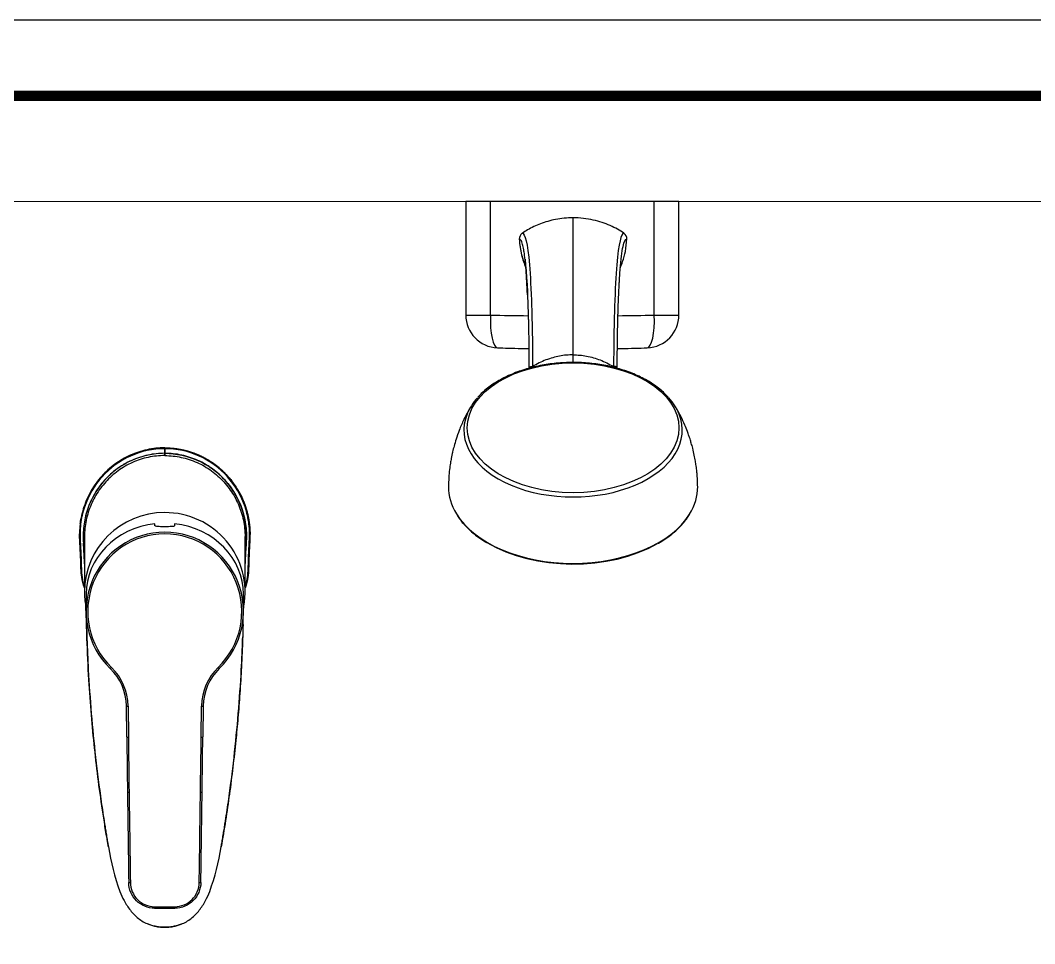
# Model space of a CAD drawing. Extents: x 0 to 1354, y 0 to 992.
# Drawn here: x 309.4 to 618.7, y 710.6 to 992.2 of the extents above; entities that cross this region are included whole.
import ezdxf

# ---------------------------------------------------------------- set-up
doc = ezdxf.new("R2010")
doc.units = 0
doc.header["$LTSCALE"] = 10
doc.header["$MEASUREMENT"] = 0
doc.linetypes.add('CENTER', pattern=[2, 1.25, -0.25, 0.25, -0.25])
doc.layers.get('0').update_dxf_attribs({"linetype": 'CONTINUOUS'})
doc.layers.add('1', color=7, linetype='CONTINUOUS')
doc.layers.add('5', color=5, linetype='CENTER')
doc.layers.add('치수선', color=7, linetype='CONTINUOUS', lineweight=20)

msp = doc.modelspace()

# ---------------------------------------------------------------- linework, layer by layer
at = {"ltscale": 0.5}
msp.add_lwpolyline([(0, 0), (1354.08, 0), (1354.08, 992.16), (0, 992.16)], close=True, dxfattribs=at)
at = {"color": 5, "linetype": 'ByBlock', "lineweight": 200, "const_width": 3.12}
msp.add_lwpolyline([(21.77, 42.48), (1332.17, 42.48), (1332.17, 969.12), (21.77, 969.12)], close=True, dxfattribs=at)
at = {"color": 7, "ltscale": 0.5}
for centre, start, end in [((410.12, 751.85), 189.0105, 199.7521), ((296.77, 751.85), 340.2479, 350.9895)]:
    msp.add_arc(centre, 74.79, start, end, dxfattribs=at)
at = {"layer": '1', "color": 7, "linetype": 'Continuous'}
for p, q in [((445.24, 936.96), (445.24, 902.31)), ((452.74, 936.96), (445.24, 936.96)), ((452.74, 902.31), (452.74, 936.96)), ((502.74, 936.96), (452.74, 936.96)), ((502.74, 902.31), (502.74, 936.96)), ((510.24, 936.96), (502.74, 936.96)), ((510.24, 902.31), (510.24, 936.96)), ((445.24, 902.31), (452.74, 902.31)), ((502.74, 902.31), (510.24, 902.31)), ((353.44, 860.14), (353.44, 859.45)), ((350.44, 838.09), (350.44, 838.68)), ((356.44, 838.68), (356.44, 838.09)), ((328.94, 834.56), (328.94, 817.95)), ((377.94, 817.95), (377.94, 834.56)), ((329.44, 817.16), (329.44, 811.96)), ((377.44, 811.96), (377.44, 817.16)), ((341.85, 773.66), (341.74, 783.11)), ((342.24, 783.09), (342.35, 773.64)), ((364.54, 773.64), (364.65, 783.09)), ((365.15, 783.11), (365.04, 773.66)), ((342.06, 756.83), (342.06, 756.83)), ((364.83, 756.83), (364.83, 756.83)), ((350.35, 721.91), (356.53, 721.91)), ((350.35, 721.91), (350.35, 721.43)), ((350.35, 721.43), (356.53, 721.43)), ((356.53, 721.91), (356.53, 721.43))]:
    msp.add_line(p, q, dxfattribs=at)
for centre, start, end in [((455.24, 902.31), 180, 268.0493), ((500.24, 902.31), 271.9507, 0)]:
    msp.add_arc(centre, 10, start, end, dxfattribs=at)
for centre, major_axis, ratio, start_param, end_param in [((463.06, 925.56), (1.5, 0.07), 0.010727, 2.977137, 3.179895), ((455.24, 902.31), (-0.34, -9.99), 0.249864, 4.720899, 6.283961), ((500.24, 902.31), (0.34, -9.99), 0.249864, 6.282755, 7.845471), ((462.78, 886.89), (1.74, -0.99), 0.684175, 0.129436, 0.316805), ((493.15, 886.89), (-1.74, -0.99), 0.684175, 5.96638, 6.260639), ((477.96, 867.24), (33.3, 0), 0.612907, 2.637433, 2.901057), ((477.96, 867.24), (33.3, 0), 0.612907, 0.241768, 0.50179), ((477.96, 867.24), (33.3, 0), 0.612907, 2.901057, 6.524954), ((477.96, 849.87), (-38, 0), 0.612907, 6.278701, 6.642681), ((477.96, 849.87), (-38, 0), 0.612907, 2.778809, 3.146077), ((353.44, 817.95), (-24.5, 0), 0.984808, 4.712389, 6.283185), ((353.44, 817.95), (-24.5, 0), 0.984808, 2.95764, 4.712389), ((477.96, 849.87), (-38, 0), 0.612907, 0.359496, 2.77881), ((353.44, 817.16), (-24, 0), 0.903834, 4.837717, 6.283185), ((353.44, 817.16), (-24, 0), 0.903834, 3.141593, 4.587061), ((353.44, 811.96), (0, -24.14), 0.994343, 0.765013, 5.518172), ((353.44, 811.93), (0, -23.64), 0.993904, 0.765013, 5.518172), ((323.02, 832.36), (5.99, 0.42), 0.016987, 5.925843, 6.136842), ((383.87, 832.36), (-5.99, 0.42), 0.016987, 0.146343, 0.357342), ((477.96, 849.5), (37.7, 0), 0.612907, 3.941186, 5.464289), ((353.44, 817.95), (-24.5, 0), 0.984808, 0, 0.18395), ((337.17, 794.9), (-0.347, -0.36), 0.036371, 6.157507, 7.816346), ((325.74, 782.92), (0, -16.11), 0.993247, 1.582257, 2.37658), ((325.74, 782.9), (0, -16.6), 0.993904, 1.582257, 2.37658), ((381.15, 782.9), (0, -16.6), 0.993904, 3.906606, 4.700928), ((381.15, 782.92), (0, -16.11), 0.993247, 3.906606, 4.700928), ((369.72, 794.9), (0.347, -0.36), 0.036371, 4.750025, 6.408864), ((342.24, 783.11), (-0.5, -0.006), 0.05231, 6.281192, 7.853386), ((364.65, 783.11), (-0.5, 0.006), 0.05231, 1.571392, 3.143585), ((342.35, 773.66), (-0.5, -0.006), 0.05231, 6.281192, 7.853386), ((348.84, 774.04), (2.48, -218.32), 0.032061, 4.713786, 4.790931), ((348.84, 774.01), (2.48, -218.33), 0.029769, 4.713786, 4.790931), ((358.04, 774.01), (-2.48, -218.33), 0.029769, 1.492254, 1.5694), ((364.54, 773.66), (-0.5, 0.006), 0.05231, 1.571392, 3.143585), ((358.04, 774.04), (-2.48, -218.32), 0.032061, 1.492254, 1.5694), ((342.56, 756.84), (-0.5, -0.007), 0.052309, 6.282719, 7.853265), ((364.33, 756.84), (-0.5, 0.007), 0.052309, 1.571513, 3.141409), ((342.94, 729.29), (-0.5, -0.007), 0.052309, 0.000044, 1.570061), ((363.95, 729.29), (-0.5, 0.007), 0.052309, 1.571532, 3.141855)]:
    msp.add_ellipse(centre, major_axis=major_axis, ratio=ratio, start_param=start_param, end_param=end_param, dxfattribs=at)
msp.add_ellipse((477.96, 867.92), major_axis=(32.28, 0), ratio=0.612907, dxfattribs=at)
for points, degree, knots in [([(477.96, 931.96), (477.05, 931.93), (475.27, 931.88), (472.68, 931.49), (470.27, 930.91), (468.03, 930.17), (465.99, 929.29), (464.13, 928.32), (462.99, 927.59), (462.44, 927.24)], 3, [0, 0, 0, 0, 0.166314, 0.324879, 0.475645, 0.618567, 0.753616, 0.880766, 1, 1, 1, 1]), ([(477.96, 890.17), (477.96, 892), (477.96, 895.56), (477.96, 900.54), (477.96, 905.17), (477.96, 909.43), (477.96, 914.6), (477.96, 918.97), (477.96, 922.53), (477.96, 924.81), (477.96, 926.75), (477.96, 928.41), (477.96, 929.79), (477.96, 930.89), (477.96, 931.64), (477.96, 931.89), (477.96, 931.96)], 3, [0, 0, 0, 0, 0.066499, 0.133873, 0.201247, 0.268621, 0.335995, 0.470742, 0.538116, 0.60549, 0.672864, 0.740238, 0.807612, 0.874986, 0.94236, 1, 1, 1, 1]), ([(493.49, 927.24), (492.84, 927.65), (491.5, 928.51), (489.27, 929.61), (486.79, 930.58), (484.06, 931.33), (481.09, 931.85), (479.02, 931.92), (477.96, 931.96)], 3, [0, 0, 0, 0, 0.139879, 0.290529, 0.451919, 0.624003, 0.806723, 1, 1, 1, 1]), ([(461.56, 925.49), (461.63, 924.62), (461.75, 922.98), (462.21, 920.7), (462.81, 918.63), (463.31, 917.34), (463.59, 916.7)], 3, [0, 0, 0, 0, 0.286827, 0.54299, 0.768573, 1, 1, 1, 1]), ([(463.84, 912.56), (463.77, 913.8), (463.6, 916.26), (463.37, 918.86), (463.14, 920.81), (462.9, 922.43), (462.54, 924.06), (462.09, 925.26), (461.73, 925.41), (461.56, 925.49)], 3, [0, 0, 0, 0, 0.140286, 0.299517, 0.381611, 0.486987, 0.634341, 0.826938, 1, 1, 1, 1]), ([(462.44, 927.24), (463.3, 927.3), (464.09, 924.29), (464.92, 914.32), (465.15, 910.13), (465.48, 899.81), (465.59, 893.69), (465.61, 886.6)], 3, [0, 0, 0, 0, 0.5, 0.5, 0.75, 0.75, 1, 1, 1, 1]), ([(493.49, 927.24), (492.63, 927.3), (491.84, 924.29), (491, 914.32), (490.78, 910.13), (490.45, 899.81), (490.34, 893.69), (490.32, 886.6)], 3, [0, 0, 0, 0, 0.5, 0.5, 0.75, 0.75, 1, 1, 1, 1]), ([(492.1, 912.72), (492.17, 913.9), (492.24, 915), (492.57, 919.25), (492.85, 921.6), (493.54, 924.72), (493.94, 925.49), (494.37, 925.49)], 3, [0, 0, 0, 0, 0.134705, 0.134705, 0.567353, 0.567353, 1, 1, 1, 1]), ([(492.32, 916.67), (492.6, 917.31), (493.24, 918.95), (494.05, 921.89), (494.26, 924.22), (494.37, 925.49)], 3, [0, 0, 0, 0, 0.23015, 0.580554, 1, 1, 1, 1]), ([(461.78, 923.27), (461.81, 923.02), (461.97, 921.92), (462.37, 920.09), (462.97, 918.23), (463.38, 917.23), (463.51, 916.91)], 3, [0, 0, 0, 0, 0.112698, 0.507102, 0.844775, 1, 1, 1, 1]), ([(463.3, 919.37), (463.3, 919.37), (463.3, 919.35), (463.32, 919.17), (463.34, 918.96), (463.36, 918.72), (463.38, 918.49), (463.42, 918.13), (463.47, 917.62), (463.53, 916.91), (463.61, 916.03), (463.71, 914.75), (463.83, 913), (463.97, 911.05), (464.08, 909.43), (464.09, 908.9), (464.09, 908.72), (464.08, 908.7)], 3, [0, 0, 0, 0, 0.026784, 0.09911, 0.162528, 0.217559, 0.269817, 0.323993, 0.385891, 0.456366, 0.536028, 0.618935, 0.745406, 0.874136, 0.936699, 0.992041, 1, 1, 1, 1]), ([(492.61, 919.2), (492.61, 919.2), (492.62, 919.29), (492.63, 919.38), (492.63, 919.38), (492.63, 919.38)], 3, [0, 0, 0, 0, 0.006517, 0.978273, 1, 1, 1, 1]), ([(463.81, 913.02), (463.86, 912.33), (463.95, 910.82), (464.08, 908.11), (464.19, 905.23), (464.26, 902.77), (464.32, 900.73), (464.36, 899.03), (464.4, 896.99), (464.44, 894.59), (464.47, 891.77), (464.5, 888.85), (464.51, 886.82), (464.51, 885.91)], 3, [0, 0, 0, 0, 0.12306, 0.247351, 0.36681, 0.479661, 0.530538, 0.590261, 0.659449, 0.738095, 0.826174, 0.923628, 1, 1, 1, 1]), ([(491.42, 885.91), (491.42, 886.81), (491.43, 888.85), (491.46, 891.75), (491.49, 894.57), (491.53, 896.97), (491.57, 899), (491.61, 900.68), (491.65, 902.12), (491.69, 903.45), (491.75, 905.37), (491.84, 907.84), (491.97, 910.7), (492.07, 912.29), (492.12, 913.02)], 3, [0, 0, 0, 0, 0.076137, 0.17341, 0.261349, 0.339896, 0.409026, 0.46775, 0.51783, 0.566607, 0.616664, 0.740984, 0.871038, 1, 1, 1, 1]), ([(464.05, 908.45), (464.02, 909.07), (463.95, 910.5), (463.88, 911.82), (463.84, 912.56)], 3, [0, 0, 0, 0, 0.417635, 1, 1, 1, 1]), ([(454.9, 892.31), (455.97, 892.27), (458.42, 892.19), (461.61, 892.12), (463.73, 892.09), (464.46, 892.08)], 3, [0, 0, 0, 0, 0.340258, 0.773675, 1, 1, 1, 1]), ([(491.47, 892.09), (491.86, 892.1), (493.67, 892.12), (496.72, 892.17), (499.34, 892.25), (500.58, 892.29)], 3, [0, 0, 0, 0, 0.12956, 0.58937, 1, 1, 1, 1]), ([(477.96, 890.17), (477.28, 890.15), (475.9, 890.11), (473.82, 889.81), (471.74, 889.32), (469.66, 888.63), (467.59, 887.73), (466.28, 886.98), (465.61, 886.59)], 3, [0, 0, 0, 0, 0.157598, 0.318344, 0.482594, 0.650703, 0.823038, 1, 1, 1, 1]), ([(477.96, 890.17), (478.65, 890.15), (480.03, 890.11), (482.11, 889.81), (484.19, 889.32), (486.27, 888.63), (488.34, 887.73), (489.65, 886.98), (490.32, 886.59)], 3, [0, 0, 0, 0, 0.157597, 0.318341, 0.482591, 0.6507, 0.823036, 1, 1, 1, 1]), ([(477.96, 887.84), (477.52, 887.84), (476.23, 887.82), (474.1, 887.72), (471.59, 887.48), (469.12, 887.11), (466.7, 886.64), (464.34, 886.05), (462.06, 885.35), (459.87, 884.54), (457.78, 883.62), (455.8, 882.61), (453.95, 881.5), (452.24, 880.31), (450.68, 879.03), (449.58, 877.99), (449.04, 877.37), (448.91, 877.22)], 3, [0, 0, 0, 0, 0.038104, 0.110167, 0.182254, 0.254361, 0.3265, 0.398677, 0.470903, 0.543182, 0.615518, 0.687911, 0.760352, 0.832823, 0.905277, 0.977656, 1, 1, 1, 1]), ([(464.55, 886.11), (464.55, 886.12), (464.57, 886.2), (464.61, 886.26), (464.64, 886.32)], 3, [0, 0, 0, 0, 0.142389, 1, 1, 1, 1]), ([(464.64, 886.32), (464.68, 886.38), (464.73, 886.44), (464.87, 886.53), (464.98, 886.58), (465.09, 886.6), (465.13, 886.61), (465.22, 886.62), (465.23, 886.62), (465.5, 886.62), (465.6, 886.6), (465.61, 886.6)], 3, [0, 0, 0, 0, 0.25, 0.25, 0.5, 0.5, 0.625, 0.625, 0.75, 0.75, 1, 1, 1, 1]), ([(465.61, 886.6), (465.59, 886.58), (465.57, 886.56), (465.51, 886.52), (465.48, 886.5), (465.44, 886.46), (465.42, 886.45), (465.41, 886.44), (465.41, 886.44), (465.32, 886.37), (465.23, 886.3), (465.15, 886.23)], 3, [0, 0, 0, 0, 0.14507, 0.14507, 0.350264, 0.350264, 0.426266, 0.426266, 0.445266, 0.445266, 1, 1, 1, 1]), ([(507.06, 877.18), (506.69, 877.6), (505.86, 878.47), (504.42, 879.73), (502.79, 880.96), (501, 882.11), (499.09, 883.16), (497.05, 884.12), (494.91, 884.98), (492.67, 885.73), (490.35, 886.38), (487.95, 886.91), (485.5, 887.32), (483.01, 887.62), (480.49, 887.8), (478.81, 887.84), (477.96, 887.84)], 3, [0, 0, 0, 0, 0.064172, 0.135912, 0.207856, 0.279922, 0.352047, 0.424181, 0.496294, 0.568373, 0.640414, 0.712417, 0.784387, 0.85633, 0.928255, 1, 1, 1, 1]), ([(446.66, 874.21), (445.94, 872.99), (444.71, 870.68), (443.28, 867.38), (442.32, 864.66), (441.76, 862.76), (441.43, 861.48), (441.21, 860.58), (441, 859.63), (440.77, 858.48), (440.52, 857), (440.25, 855.06), (440.03, 852.64), (439.97, 850.87), (439.96, 849.9)], 3, [0, 0, 0, 0, 0.167641, 0.309131, 0.422696, 0.506692, 0.541795, 0.577986, 0.615261, 0.656643, 0.715072, 0.791926, 0.887013, 1, 1, 1, 1]), ([(515.96, 849.9), (515.96, 850.65), (515.92, 852), (515.79, 853.82), (515.64, 855.24), (515.48, 856.5), (515.26, 857.9), (514.93, 859.67), (514.5, 861.51), (514.05, 863.16), (513.67, 864.42), (513.27, 865.6), (512.76, 867.03), (511.97, 868.97), (510.81, 871.46), (509.84, 873.25), (509.27, 874.21)], 3, [0, 0, 0, 0, 0.087346, 0.158901, 0.214456, 0.254081, 0.308623, 0.380228, 0.465919, 0.530244, 0.581349, 0.620955, 0.67698, 0.759089, 0.866966, 1, 1, 1, 1]), ([(353.44, 861.81), (351.63, 861.81), (348.01, 861.42), (342.83, 859.72), (338.11, 856.97), (334.07, 853.3), (330.86, 848.88), (328.62, 843.9), (327.64, 839.46), (327.45, 836.61), (327.44, 835.57), (327.44, 835.44)], 3, [0, 0, 0, 0, 0.132004, 0.264009, 0.396013, 0.528018, 0.660022, 0.792027, 0.924031, 0.990034, 1, 1, 1, 1]), ([(353.44, 860.14), (349.98, 860.14), (346.49, 859.38), (340.2, 856.55), (337.34, 854.46), (332.72, 849.32), (330.95, 846.27), (329.3, 841.32), (328.93, 839.62), (328.52, 836.2), (328.51, 834.46), (328.63, 832.72)], 3, [0, 0, 0, 0, 0.25, 0.25, 0.5, 0.5, 0.75, 0.75, 0.875, 0.875, 1, 1, 1, 1]), ([(353.44, 861.81), (356.17, 861.81), (358.83, 861.23), (361.5, 860.66), (363.98, 859.54), (366.46, 858.43), (368.67, 856.82), (370.86, 855.21), (372.68, 853.18), (374.5, 851.15), (375.86, 848.79), (377.23, 846.43), (378.09, 843.85), (378.94, 841.26), (379.26, 838.55), (379.42, 837.2), (379.44, 835.64), (379.44, 835.44)], 2, [0, 0, 0, 0.132004, 0.132004, 0.264009, 0.264009, 0.396013, 0.396013, 0.528018, 0.528018, 0.660022, 0.660022, 0.792027, 0.792027, 0.924031, 0.924031, 0.990034, 1, 1, 1]), ([(353.44, 860.14), (356.9, 860.14), (360.4, 859.38), (366.69, 856.55), (369.55, 854.46), (374.16, 849.32), (375.93, 846.27), (377.58, 841.32), (377.96, 839.62), (378.37, 836.2), (378.37, 834.46), (378.26, 832.72)], 3, [0, 0, 0, 0, 0.25, 0.25, 0.5, 0.5, 0.75, 0.75, 0.875, 0.875, 1, 1, 1, 1]), ([(442.46, 841.52), (442.64, 841.21), (443.15, 840.38), (444.16, 839.08), (445.48, 837.62), (446.98, 836.22), (448.63, 834.89), (450.17, 833.81), (451.19, 833.19), (451.58, 832.97)], 3, [0, 0, 0, 0, 0.095358, 0.256817, 0.418534, 0.580451, 0.74251, 0.904658, 1, 1, 1, 1]), ([(503.83, 832.65), (503.89, 832.69), (504.63, 833.08), (505.93, 833.93), (507.71, 835.2), (509.32, 836.54), (510.78, 837.96), (512.05, 839.44), (512.94, 840.61), (513.34, 841.29), (513.43, 841.45)], 3, [0, 0, 0, 0, 0.013851, 0.170486, 0.327134, 0.483769, 0.640358, 0.796856, 0.953207, 1, 1, 1, 1]), ([(356.44, 838.09), (356.44, 838.03), (356.39, 837.98), (356.17, 837.89), (356, 837.86), (355.58, 837.81), (355.33, 837.79), (354.76, 837.77), (354.44, 837.76), (353.78, 837.75), (353.44, 837.75), (352.78, 837.76), (352.45, 837.76), (351.85, 837.78), (351.57, 837.79), (351.09, 837.83), (350.89, 837.86), (350.6, 837.93), (350.5, 837.98), (350.45, 838.05), (350.44, 838.07), (350.44, 838.09)], 3, [0, 0, 0, 0, 0.106849, 0.106849, 0.213662, 0.213662, 0.32101, 0.32101, 0.428728, 0.428728, 0.535874, 0.535874, 0.642403, 0.642403, 0.74922, 0.74922, 0.856785, 0.856785, 0.964404, 0.964404, 1, 1, 1, 1]), ([(327.54, 833.13), (327.56, 832.68), (327.62, 831.78), (327.7, 829.97), (327.8, 827.71), (327.86, 825.79), (327.89, 824.66), (327.91, 824.2), (327.94, 823.75), (327.98, 823.3), (328.04, 822.85), (328.21, 821.62), (328.52, 820.35), (328.86, 819.32), (328.92, 819.15)], 3, [0, 0, 0, 0, 0.096169, 0.192434, 0.384963, 0.577493, 0.601559, 0.625626, 0.673758, 0.697824, 0.721891, 0.770023, 0.962553, 1, 1, 1, 1]), ([(328.63, 832.72), (328.75, 831), (328.84, 829.29), (328.92, 827.23), (328.94, 826.9), (328.95, 826.56)], 3, [0, 0, 0, 0, 0.83588, 0.83588, 1, 1, 1, 1]), ([(378.26, 832.72), (378.14, 831), (378.05, 829.29), (377.96, 827.23), (377.95, 826.89), (377.94, 826.56)], 3, [0, 0, 0, 0, 0.835509, 0.835509, 1, 1, 1, 1]), ([(379.35, 833.13), (379.21, 830.87), (379.09, 827.71), (379.04, 826.28), (379.01, 825), (379, 824.58), (378.98, 824.32), (378.96, 823.98), (378.93, 823.64), (378.87, 822.96), (378.77, 822.29), (378.55, 820.94), (378.14, 819.66), (378.06, 819.4), (377.97, 819.15)], 2, [0, 0, 0, 0.384963, 0.384963, 0.577493, 0.577493, 0.625626, 0.625626, 0.673758, 0.673758, 0.770023, 0.770023, 0.962553, 0.962553, 1, 1, 1]), ([(336.25, 740.13), (336.22, 740.34), (336.14, 740.76), (336, 741.59), (335.75, 743.05), (335.27, 745.97), (334.35, 751.81), (332.7, 763.53), (331.25, 777.19), (330.19, 791.7), (329.87, 799.49), (329.7, 803.68)], 3, [0, 0, 0, 0, 0.009914, 0.019827, 0.039653, 0.079303, 0.158597, 0.317194, 0.634261, 0.803261, 1, 1, 1, 1]), ([(370.64, 740.13), (370.64, 740.15), (370.64, 740.18), (370.65, 740.23), (370.66, 740.3), (370.7, 740.5), (370.75, 740.82), (370.85, 741.38), (371.02, 742.37), (371.26, 743.78), (371.49, 745.2), (371.67, 746.33), (371.94, 748.02), (372.34, 750.56), (373.33, 757.31), (374.62, 767.42), (375.93, 780.82), (376.76, 792.9), (377.08, 800.51), (377.19, 803.68)], 3, [0, 0, 0, 0, 0.000681, 0.001506, 0.002332, 0.003984, 0.010589, 0.017195, 0.030407, 0.05683, 0.083253, 0.096465, 0.109676, 0.162522, 0.215369, 0.426754, 0.638139, 0.849524, 1, 1, 1, 1]), ([(342.56, 756.81), (342.62, 752.48), (342.68, 748.16), (342.81, 738.97), (342.87, 734.12), (342.94, 729.26)], 3, [0, 0, 0, 0, 0.471221, 0.471221, 1, 1, 1, 1]), ([(363.95, 729.26), (364.01, 733.59), (364.07, 737.92), (364.19, 747.1), (364.26, 751.96), (364.33, 756.81)], 3, [0, 0, 0, 0, 0.471221, 0.471221, 1, 1, 1, 1]), ([(350.35, 721.45), (348.28, 721.45), (346.25, 722.3), (343.35, 725.19), (342.48, 727.22), (342.45, 729.29)], 3, [0, 0, 0, 0, 0.5, 0.5, 1, 1, 1, 1]), ([(342.94, 729.26), (342.97, 727.32), (343.78, 725.42), (346.5, 722.71), (348.4, 721.91), (350.35, 721.91)], 3, [0, 0, 0, 0, 0.5, 0.5, 1, 1, 1, 1]), ([(364.44, 729.29), (364.41, 727.22), (363.54, 725.2), (360.65, 722.31), (358.61, 721.45), (356.53, 721.45)], 3, [0, 0, 0, 0, 0.5, 0.5, 1, 1, 1, 1]), ([(356.53, 721.91), (358.48, 721.91), (360.39, 722.71), (363.11, 725.42), (363.92, 727.32), (363.95, 729.26)], 3, [0, 0, 0, 0, 0.5, 0.5, 1, 1, 1, 1]), ([(358.44, 716.58), (358.99, 716.79), (360.05, 717.31), (361.51, 718.3), (362.82, 719.48), (363.98, 720.81), (364.99, 722.24), (366.1, 724.15), (366.77, 725.62), (367.16, 726.58)], 3, [0, 0, 0, 0, 0.0630945, 0.126189, 0.1892836, 0.2523781, 0.3154726, 0.3785671, 0.4903303, 0.4903303, 0.4903303, 0.4903303]), ([(353.44, 715.64), (353.02, 715.65), (352.17, 715.67), (350.84, 715.86), (349.59, 716.15), (348.79, 716.45), (348.44, 716.58)], 3, [0, 0, 0, 0, 0.249007, 0.498021, 0.784801, 1, 1, 1, 1]), ([(353.44, 715.64), (353.87, 715.64), (354.72, 715.68), (355.99, 715.85), (357.24, 716.14), (358.05, 716.42), (358.44, 716.58)], 3, [0, 0, 0, 0, 0.25, 0.5, 0.75, 1, 1, 1, 1])]:
    msp.add_open_spline(points, degree=degree, knots=knots, dxfattribs=at)
for points, degree in [([(462.44, 927.24), (461.9, 926.87), (461.53, 926.14), (461.56, 925.49)], 3), ([(494.37, 925.49), (494.4, 926.14), (494.03, 926.87), (493.49, 927.24)], 3), ([(491.89, 908.71), (491.96, 910.14), (492.02, 911.48), (492.1, 912.72)], 3), ([(452.74, 902.31), (456.57, 902.19), (460.41, 902.13), (464.28, 902.1)], 3), ([(491.66, 902.1), (495.39, 902.14), (499.08, 902.2), (502.74, 902.31)], 3), ([(477.96, 887.92), (477.96, 888.68), (477.96, 889.43), (477.96, 890.17)], 3), ([(464.88, 886.16), (465.12, 886.32), (465.36, 886.46), (465.61, 886.6)], 3), ([(465.61, 886.59), (465.61, 886.59), (465.61, 886.59), (465.61, 886.6)], 3), ([(491.29, 886.32), (491.1, 886.6), (490.74, 886.66), (490.32, 886.6)], 3), ([(490.32, 886.59), (490.32, 886.59), (490.32, 886.59), (490.32, 886.6)], 3), ([(490.32, 886.6), (490.48, 886.48), (490.65, 886.36), (490.81, 886.24)], 3), ([(491.05, 886.16), (490.81, 886.32), (490.57, 886.46), (490.32, 886.6)], 3), ([(491.42, 885.86), (491.41, 886.04), (491.37, 886.21), (491.29, 886.32)], 3), ([(347.35, 861.08), (347.51, 861.12), (347.67, 861.16), (347.83, 861.2)], 3), ([(353.44, 861.81), (353.44, 861.82)], 1), ([(353.44, 861.81), (353.44, 861.25), (353.44, 860.7), (353.44, 860.14)], 3), ([(327.63, 838.61), (327.7, 839.2), (327.79, 839.79), (327.9, 840.37)], 3), ([(379.15, 839.39), (379.1, 839.71), (379.05, 840.03), (378.99, 840.35)], 3), ([(329.58, 807.91), (329.53, 810.06), (329.45, 812.06), (329.33, 813.94)], 3), ([(377.3, 807.91), (377.35, 810.06), (377.44, 812.06), (377.55, 813.94)], 3), ([(329.58, 807.91), (329.61, 806.55), (329.65, 805.14), (329.7, 803.68)], 3), ([(377.3, 807.91), (377.27, 806.55), (377.23, 805.14), (377.19, 803.68)], 3), ([(342.06, 756.83), (342.25, 743.06), (342.44, 729.28)], 2), ([(364.45, 729.28), (364.64, 743.06), (364.83, 756.83)], 2)]:
    msp.add_open_spline(points, degree=degree, dxfattribs=at)
at = {"layer": '5', "color": 7, "linetype": 'Continuous'}
for p, q in [((328.94, 834.56), (328.94, 817.95)), ((377.94, 817.95), (377.94, 834.56))]:
    msp.add_line(p, q, dxfattribs=at)
for points, knots in [([(353.44, 861.55), (349.85, 861.55), (346.23, 860.77), (339.72, 857.84), (336.75, 855.68), (331.94, 850.35), (330.11, 847.2), (328.38, 842.06), (327.99, 840.32), (327.56, 836.77), (327.55, 834.96), (327.78, 831.35), (327.86, 829.54), (327.99, 825.93), (327.96, 824.1), (328.37, 821.38), (328.59, 820.44), (328.88, 819.52)], [0, 0, 0, 0, 0.18981, 0.18981, 0.37962, 0.37962, 0.569429, 0.569429, 0.664334, 0.664334, 0.759239, 0.759239, 0.854144, 0.854144, 0.949049, 0.949049, 1, 1, 1, 1]), ([(353.44, 860.14), (351.7, 860.14), (349.99, 859.96), (347.87, 859.5), (347.45, 859.4), (346.61, 859.17), (346.19, 859.05), (344.95, 858.64), (344.15, 858.33), (342.58, 857.62), (341.81, 857.23), (340.69, 856.58), (340.32, 856.35), (339.59, 855.88), (339.23, 855.63), (337.48, 854.35), (336.2, 853.19), (334.47, 851.27), (333.93, 850.6), (332.9, 849.19), (332.43, 848.46), (331.13, 846.23), (330.42, 844.66), (329.73, 842.61), (329.6, 842.19), (329.37, 841.36), (329.27, 840.94), (328.98, 839.68), (328.84, 838.83), (328.63, 837.13), (328.57, 836.28), (328.54, 834.99), (328.54, 834.55), (328.56, 833.9), (328.57, 833.69), (328.59, 833.36), (328.6, 833.26), (328.61, 833.07), (328.61, 832.99), (328.62, 832.85), (328.63, 832.78), (328.63, 832.72)], [0, 0, 0, 0, 0.125, 0.125, 0.15625, 0.15625, 0.1875, 0.1875, 0.25, 0.25, 0.3125, 0.3125, 0.34375, 0.34375, 0.375, 0.375, 0.5, 0.5, 0.5625, 0.5625, 0.625, 0.625, 0.75, 0.75, 0.78125, 0.78125, 0.8125, 0.8125, 0.875, 0.875, 0.9375, 0.9375, 0.96875, 0.96875, 0.984375, 0.984375, 0.992188, 0.992188, 0.996094, 0.996094, 1, 1, 1, 1]), ([(378.01, 819.53), (378.3, 820.44), (378.52, 821.39), (378.93, 824.11), (378.9, 825.93), (379.03, 829.54), (379.11, 831.35), (379.34, 834.96), (379.33, 836.78), (378.9, 840.32), (378.5, 842.07), (376.78, 847.2), (374.94, 850.35), (370.14, 855.68), (367.17, 857.84), (360.65, 860.77), (357.06, 861.55), (353.44, 861.55)], [0, 0, 0, 0, 0.050951, 0.050951, 0.145856, 0.145856, 0.240761, 0.240761, 0.335666, 0.335666, 0.43057, 0.43057, 0.62038, 0.62038, 0.81019, 0.81019, 1, 1, 1, 1]), ([(378.26, 832.72), (378.26, 832.78), (378.27, 832.85), (378.27, 832.99), (378.28, 833.07), (378.29, 833.26), (378.3, 833.36), (378.31, 833.69), (378.32, 833.9), (378.34, 834.55), (378.34, 834.99), (378.32, 836.28), (378.26, 837.13), (378.05, 838.83), (377.91, 839.68), (377.62, 840.94), (377.52, 841.36), (377.28, 842.19), (377.15, 842.61), (376.47, 844.66), (375.75, 846.23), (374.46, 848.46), (373.98, 849.19), (372.96, 850.6), (372.41, 851.27), (370.68, 853.19), (369.41, 854.35), (367.65, 855.63), (367.3, 855.88), (366.57, 856.35), (366.2, 856.58), (365.08, 857.23), (364.31, 857.62), (362.74, 858.33), (361.93, 858.64), (360.7, 859.05), (360.28, 859.17), (359.44, 859.4), (359.02, 859.5), (356.9, 859.96), (355.18, 860.14), (353.44, 860.14)], [0, 0, 0, 0, 0.003906, 0.003906, 0.007812, 0.007812, 0.015625, 0.015625, 0.03125, 0.03125, 0.0625, 0.0625, 0.125, 0.125, 0.1875, 0.1875, 0.21875, 0.21875, 0.25, 0.25, 0.375, 0.375, 0.4375, 0.4375, 0.5, 0.5, 0.625, 0.625, 0.65625, 0.65625, 0.6875, 0.6875, 0.75, 0.75, 0.8125, 0.8125, 0.84375, 0.84375, 0.875, 0.875, 1, 1, 1, 1]), ([(359.52, 861.08), (359.88, 861), (360.82, 860.75), (362.05, 860.35), (362.9, 860.01), (363.2, 859.88)], [0, 0, 0, 0, 0.286926, 0.753108, 1, 1, 1, 1]), ([(353.44, 859.45), (352.6, 859.42), (350.91, 859.37), (348.41, 858.96), (345.95, 858.3), (342.78, 857.09), (339.1, 854.95), (335.31, 851.55), (332.29, 847.45), (330.15, 842.82), (329.18, 838.69), (328.96, 835.92), (328.94, 834.82), (328.94, 834.57)], [0, 0, 0, 0, 0.065221, 0.131064, 0.195901, 0.262191, 0.392968, 0.52326, 0.654178, 0.784495, 0.915169, 0.980378, 1, 1, 1, 1]), ([(353.44, 859.45), (354.29, 859.42), (355.98, 859.37), (358.48, 858.96), (360.94, 858.3), (364.1, 857.08), (367.79, 854.95), (371.58, 851.54), (374.6, 847.44), (376.73, 842.82), (377.7, 838.69), (377.92, 835.91), (377.94, 834.81), (377.94, 834.56)], [0, 0, 0, 0, 0.065221, 0.131064, 0.195901, 0.262191, 0.392968, 0.52326, 0.654178, 0.784495, 0.915169, 0.980378, 1, 1, 1, 1]), ([(375.86, 848.8), (376.01, 848.54), (376.53, 847.62), (377.32, 845.99), (377.83, 844.56), (378.09, 843.85)], [0, 0, 0, 0, 0.16545, 0.582906, 1, 1, 1, 1]), ([(328.91, 819.18), (328.55, 820.21), (328.28, 821.27), (327.83, 824.13), (327.86, 825.96), (327.72, 829.59), (327.64, 831.41), (327.48, 834), (327.46, 834.78), (327.46, 835.55)], [0, 0, 0, 0, 0.199776, 0.199776, 0.529563, 0.529563, 0.85935, 0.85935, 1, 1, 1, 1]), ([(379.43, 835.55), (379.43, 834.78), (379.4, 834), (379.24, 831.41), (379.16, 829.59), (379.03, 825.95), (379.06, 824.12), (378.6, 821.27), (378.33, 820.2), (377.97, 819.17)], [0, 0, 0, 0, 0.14066, 0.14066, 0.470475, 0.470475, 0.800289, 0.800289, 1, 1, 1, 1]), ([(328.95, 826.49), (328.94, 826.85), (328.89, 828.07), (328.79, 830.14), (328.68, 831.86), (328.63, 832.72)], [0, 0, 0, 0, 0.173108, 0.586537, 1, 1, 1, 1]), ([(377.93, 826.34), (377.94, 826.66), (377.95, 826.99), (378.04, 829.11), (378.13, 830.91), (378.26, 832.72)], [0, 0, 0, 0, 0.152408, 0.152408, 1, 1, 1, 1]), ([(377.3, 807.91), (377.32, 808.37), (377.34, 809.3), (377.4, 811.09), (377.48, 812.64), (377.54, 813.71), (377.55, 813.94)], [0, 0, 0, 0, 0.214677, 0.441563, 0.879541, 1, 1, 1, 1]), ([(329.7, 803.68), (329.68, 804.39), (329.63, 805.84), (329.6, 807.22), (329.58, 807.91)], [0, 0, 0, 0, 0.498588, 1, 1, 1, 1]), ([(377.3, 807.91), (377.29, 807.22), (377.25, 805.84), (377.21, 804.39), (377.19, 803.68)], [0, 0, 0, 0, 0.501412, 1, 1, 1, 1]), ([(329.7, 803.68), (329.8, 800.51), (330.13, 792.9), (330.96, 780.82), (332.27, 767.42), (333.56, 757.31), (334.55, 750.56), (334.94, 748.02), (335.21, 746.33), (335.4, 745.2), (335.63, 743.78), (335.86, 742.37), (336.03, 741.38), (336.13, 740.82), (336.19, 740.5), (336.22, 740.3), (336.23, 740.23), (336.24, 740.18), (336.25, 740.15), (336.25, 740.13)], [0, 0, 0, 0, 0.150476, 0.361861, 0.573246, 0.784631, 0.837478, 0.890324, 0.903535, 0.916747, 0.94317, 0.969593, 0.982805, 0.989411, 0.996016, 0.997668, 0.998494, 0.999319, 1, 1, 1, 1]), ([(377.19, 803.68), (377.08, 800.78), (376.86, 795.19), (376.36, 787.12), (375.78, 779.65), (374.83, 769.42), (373.58, 759), (372, 748.19), (371.09, 742.82), (370.63, 740.13)], [0, 0, 0, 0, 0.135953, 0.262533, 0.37974, 0.487574, 0.744531, 0.872031, 1, 1, 1, 1]), ([(339.72, 726.59), (340.11, 725.63), (340.79, 724.15), (341.9, 722.24), (342.91, 720.81), (344.07, 719.48), (345.38, 718.3), (346.84, 717.31), (347.9, 716.79), (348.44, 716.58)], [0.5092823, 0.5092823, 0.5092823, 0.5092823, 0.6214329, 0.6845274, 0.7476219, 0.8107164, 0.873811, 0.9369055, 1, 1, 1, 1]), ([(348.44, 716.58), (348.84, 716.42), (349.65, 716.14), (350.9, 715.85), (352.16, 715.68), (353.02, 715.64), (353.44, 715.64)], [0, 0, 0, 0, 0.25, 0.5, 0.75, 1, 1, 1, 1]), ([(358.44, 716.58), (358.06, 716.44), (357.25, 716.14), (355.93, 715.84), (354.64, 715.66), (353.79, 715.65), (353.44, 715.64)], [0, 0, 0, 0, 0.241827, 0.500505, 0.795718, 1, 1, 1, 1])]:
    msp.add_open_spline(points, degree=3, knots=knots, dxfattribs=at)
for points, degree in [([(353.44, 861.81), (353.44, 861.82)], 1), ([(353.44, 861.81), (353.44, 861.81), (353.44, 861.72), (353.44, 861.55)], 3), ([(353.44, 860.14), (353.44, 860.61), (353.44, 861.08), (353.44, 861.55)], 3), ([(373.3, 852.47), (373.47, 852.27), (373.64, 852.06), (373.8, 851.85)], 3), ([(327.49, 837), (327.49, 836.94), (327.48, 836.89), (327.48, 836.83)], 3), ([(377.94, 834.57), (377.94, 834.64), (377.94, 834.71), (377.94, 834.78)], 3)]:
    msp.add_open_spline(points, degree=degree, dxfattribs=at)
for points, weights in [([(353.44, 859.45), (353.44, 859.63), (353.44, 860.14)], [1, 0.985495747694, 1]), ([(328.63, 832.72), (328.85, 832.74), (328.94, 832.76)], [1, 0.990458301696, 0.991603281688]), ([(377.88, 832.77), (377.92, 832.75), (378.26, 832.72)], [0.996065859789, 0.985230522461, 1])]:
    msp.add_rational_spline(points, weights, degree=2, dxfattribs=at)
at = {"layer": '치수선'}
msp.add_line((949.47, 936.96), (172.74, 936.96), dxfattribs=at)

doc.saveas('drawing.dxf')
